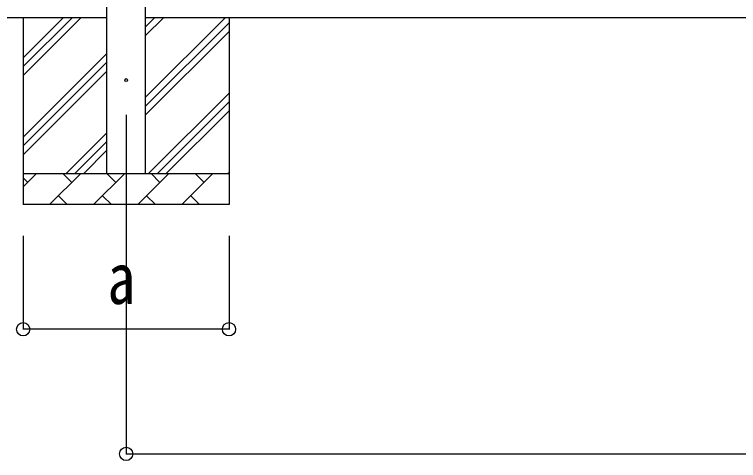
# Model space of a CAD drawing. Units: millimetres, scale not verified. Extents: x -21025 to 21025, y -14850 to 14850.
# Drawn here: x -15969 to -13647, y -8283 to -6852 of the extents above; entities that cross this region are included whole.
import ezdxf
from ezdxf.enums import TextEntityAlignment as Align

# ---------------------------------------------------------------- set-up
doc = ezdxf.new("R2010")
doc.units = ezdxf.units.MM
doc.header["$LTSCALE"] = 60
for name, color, linetype in [('0-4_YKK_12', 2, 'Continuous'), ('0-5_YKK_13', 4, 'Continuous'), ('0-6_YKK_A1', 4, 'Continuous'), ('0-7_YKK_D', 6, 'Continuous')]:
    doc.layers.add(name, color=color, linetype=linetype)
doc.styles.add('ＭＳ ゴシック', font='')
doc.styles.get('ＭＳ ゴシック').set_extended_font_data('MS Gothic')

msp = doc.modelspace()

# ---------------------------------------------------------------- linework, layer by layer
at = {"layer": '0-4_YKK_12'}
msp.add_line((-15611.4, -7173.67), (-15611.4, -7673.67), dxfattribs=at)
at = {"layer": '0-5_YKK_13'}
msp.add_circle((-15611.4, -7062), 4.5, dxfattribs=at)
at = {"layer": '0-6_YKK_A1'}
for p, q in [((-15673.9, -3362), (-15673.9, -7362)), ((-15548.9, -7362), (-15548.9, -3362)), ((-15673.9, -6862), (-16443.9, -6862)), ((-15941.4, -6862), (-15941.4, -7462)), ((-15941.4, -7047.05), (-15756.35, -6862)), ((-15941.4, -7018.77), (-15784.63, -6862)), ((-15941.4, -6990.48), (-15812.92, -6862)), ((-10400.9, -6862), (-15548.9, -6862)), ((-15548.9, -7117.1), (-15293.8, -6862)), ((-15548.9, -6919.11), (-15491.79, -6862)), ((-15548.9, -6890.82), (-15520.08, -6862)), ((-15281.4, -6862), (-15281.4, -7462)), ((-15548.9, -7145.38), (-15281.4, -6877.88)), ((-15548.9, -7173.67), (-15281.4, -6906.17)), ((-15941.4, -7245.04), (-15673.9, -6977.54)), ((-15941.4, -7273.32), (-15673.9, -7005.82)), ((-15941.4, -7301.61), (-15673.9, -7034.11)), ((-15539.24, -7362), (-15281.4, -7104.16)), ((-15510.96, -7362), (-15281.4, -7132.44)), ((-15482.68, -7362), (-15281.4, -7160.73)), ((-15803.8, -7362), (-15673.9, -7232.1)), ((-15775.52, -7362), (-15673.9, -7260.38)), ((-15747.23, -7362), (-15673.9, -7288.67)), ((-15284.69, -7362), (-15281.4, -7358.72)), ((-15941.4, -7362), (-15281.4, -7362)), ((-15941.4, -7404.89), (-15898.51, -7362)), ((-15927.06, -7390.55), (-15941.4, -7376.21)), ((-15857.09, -7462), (-15757.09, -7362)), ((-15785.64, -7390.55), (-15814.19, -7362)), ((-15715.67, -7462), (-15615.67, -7362)), ((-15644.22, -7390.55), (-15672.77, -7362)), ((-15574.24, -7462), (-15474.24, -7362)), ((-15502.8, -7390.55), (-15531.35, -7362)), ((-15432.82, -7462), (-15332.82, -7362)), ((-15361.38, -7390.55), (-15389.93, -7362)), ((-15828.53, -7433.45), (-15799.98, -7462)), ((-15687.11, -7433.45), (-15658.56, -7462)), ((-15545.69, -7433.45), (-15517.14, -7462)), ((-15404.27, -7433.45), (-15375.72, -7462)), ((-15281.4, -7462), (-15941.4, -7462))]:
    msp.add_line(p, q, dxfattribs=at)
at = {"layer": '0-7_YKK_D'}
for p, q in [((-15941.4, -7562), (-15941.4, -7863)), ((-15611.4, -7562), (-15611.4, -8263)), ((-15281.4, -7562), (-15281.4, -7863)), ((-15281.4, -7862), (-15941.4, -7862)), ((-15611.4, -8262), (-10274.9, -8262))]:
    msp.add_line(p, q, dxfattribs=at)
for centre in [(-15941.4, -7862), (-15281.4, -7862), (-15611.4, -8262)]:
    msp.add_circle(centre, 21.25, dxfattribs=at)

# ---------------------------------------------------------------- texts
at = {"layer": '0-7_YKK_D', "style": 'ＭＳ ゴシック', "width": 0.8}
msp.add_text('a', height=165, dxfattribs=at).set_placement((-15671.4, -7830), align=Align.BOTTOM_LEFT)

doc.saveas('drawing.dxf')
